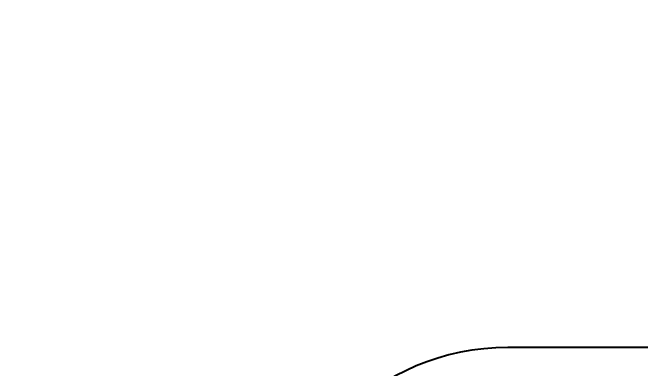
# Model space of a CAD drawing. Header units: millimetres. Extents: x -6562 to 7161, y -6069 to 5384.
# Drawn here: x 2145 to 4811, y -1269 to 241 of the extents above; entities that cross this region are included whole.
import ezdxf

# ---------------------------------------------------------------- set-up
doc = ezdxf.new("R2010")
doc.units = ezdxf.units.MM
for name, color, linetype in [('DiKom', 7, 'Continuous'), ('DIKOM_РАЗМЕР_ЗОНА', 7, 'Continuous'), ('DIKOM_РАЗМЕР_ОБЪЕКТА', 7, 'Continuous')]:
    doc.layers.add(name, color=color, linetype=linetype)
doc.styles.add('style1', font='arial.ttf', dxfattribs={"width": 0.8})
doc.dimstyles.new('1-50', dxfattribs={"dimtxt": 300, "dimasz": 200, "dimexe": 100, "dimexo": 0, "dimgap": 100, "dimtad": 1, "dimtxsty": 'style1', "dimcen": 200, "dimclrd": 7, "dimclre": 7, "dimclrt": 7, "dimadec": 1, "dimazin": 2, "dimtfac": 1, "dimtmove": 0, "dimatfit": 2, "dimfxl": 0, "dimlwd": 25, "dimlwe": 18, "dimarcsym": 0})

# ---------------------------------------------------------------- blocks, each defined once
blk = doc.blocks.new('*D9')
at = {"layer": 'Defpoints', "color": 0, "transparency": 16777216}
for p in [(-2276.8, 2530.5), (6418.8, 2530.5), (1009.4, -4069.5)]:
    blk.add_point(p, dxfattribs=at)
at = {"layer": 'DIKOM_РАЗМЕР_ОБЪЕКТА', "color": 7, "lineweight": 18, "transparency": 16777216}
for p, q in [((-2276.8, 2530.5), (6518.8, 2530.5)), ((1009.4, -4069.5), (6518.8, -4069.5))]:
    blk.add_line(p, q, dxfattribs=at)
at = {"layer": 'DIKOM_РАЗМЕР_ОБЪЕКТА', "color": 7, "lineweight": 25, "transparency": 16777216}
blk.add_line((6418.8, -3869.5), (6418.8, 2330.5), dxfattribs=at)
at = {"layer": 'DIKOM_РАЗМЕР_ОБЪЕКТА', "color": 7, "transparency": 16777216}
for points in [[(6385.4, 2330.5), (6452.1, 2330.5), (6418.8, 2530.5)], [(6385.4, -3869.5), (6452.1, -3869.5), (6418.8, -4069.5)]]:
    blk.add_solid(points, dxfattribs=at)
at = {"layer": 'DIKOM_РАЗМЕР_ОБЪЕКТА', "color": 7, "transparency": 16777216, "insert": (6165.6, -1011), "char_height": 300, "attachment_point": 5, "rotation": 90, "style": 'style1'}
blk.add_mtext('6600', dxfattribs=at)
blk = doc.blocks.new('*D12')
at = {"layer": 'Defpoints', "color": 0, "transparency": 16777216}
for p in [(-2088.2, 4030.5), (7061.3, 4030.5), (1371.9, -6069.5)]:
    blk.add_point(p, dxfattribs=at)
at = {"layer": 'DIKOM_РАЗМЕР_ЗОНА', "color": 7, "lineweight": 18, "transparency": 16777216}
for p, q in [((-2088.2, 4030.5), (7161.3, 4030.5)), ((1371.9, -6069.5), (7161.3, -6069.5))]:
    blk.add_line(p, q, dxfattribs=at)
at = {"layer": 'DIKOM_РАЗМЕР_ЗОНА', "color": 7, "lineweight": 25, "transparency": 16777216}
blk.add_line((7061.3, -5869.5), (7061.3, 3830.5), dxfattribs=at)
at = {"layer": 'DIKOM_РАЗМЕР_ЗОНА', "color": 7, "transparency": 16777216}
for points in [[(7027.9, 3830.5), (7094.6, 3830.5), (7061.3, 4030.5)], [(7027.9, -5869.5), (7094.6, -5869.5), (7061.3, -6069.5)]]:
    blk.add_solid(points, dxfattribs=at)
at = {"layer": 'DIKOM_РАЗМЕР_ЗОНА', "color": 7, "transparency": 16777216, "insert": (6808.1, -1011), "char_height": 300, "attachment_point": 5, "rotation": 90, "style": 'style1'}
blk.add_mtext('10100', dxfattribs=at)

msp = doc.modelspace()

# ---------------------------------------------------------------- linework, layer by layer
at = {"layer": 'DiKom', "color": 3}
msp.add_lwpolyline([(-5562.19, 4030.513), (419.542, 4030.513, -0.29412251), (783.697, 3796.015, 0.29412251), (1147.853, 3561.516), (5237.81, 3561.516, -0.41421356), (6237.81, 2561.516), (6237.81, 196.806, -0.32973725), (5884.019, -281.339, 0.30795621), (5531.79, -719.984, -0.39123604), (5033.353, -1180.484), (4247.853, -1180.484, 0.41421356), (3247.853, -2180.484), (3247.853, -5069.487, -0.41421356), (2247.853, -6069.487), (495.853, -6069.487, -0.41421356), (-504.147, -5069.487)], format="xyb", dxfattribs=at)

# ---------------------------------------------------------------- dimensions: what is measured, and where the dimension line sits
at = {"layer": 'DIKOM_РАЗМЕР_ЗОНА'}
dim = msp.add_linear_dim(base=(7061.257, 4030.513), p1=(1371.853, -6069.487), p2=(-2088.229, 4030.513), angle=270, dimstyle='1-50', dxfattribs=at)
dim.commit()
dim.dimension.update_dxf_attribs({"geometry": '*D12', "text_midpoint": (7061.257, -1010.997), "dimtype": 160})
at = {"layer": 'DIKOM_РАЗМЕР_ОБЪЕКТА'}
dim = msp.add_linear_dim(base=(6418.775, 2530.513), p1=(1009.353, -4069.487), p2=(-2276.848, 2530.513), angle=270, dimstyle='1-50', dxfattribs=at)
dim.commit()
dim.dimension.update_dxf_attribs({"geometry": '*D9', "text_midpoint": (6418.775, -1010.997), "dimtype": 160})

doc.saveas('drawing.dxf')
